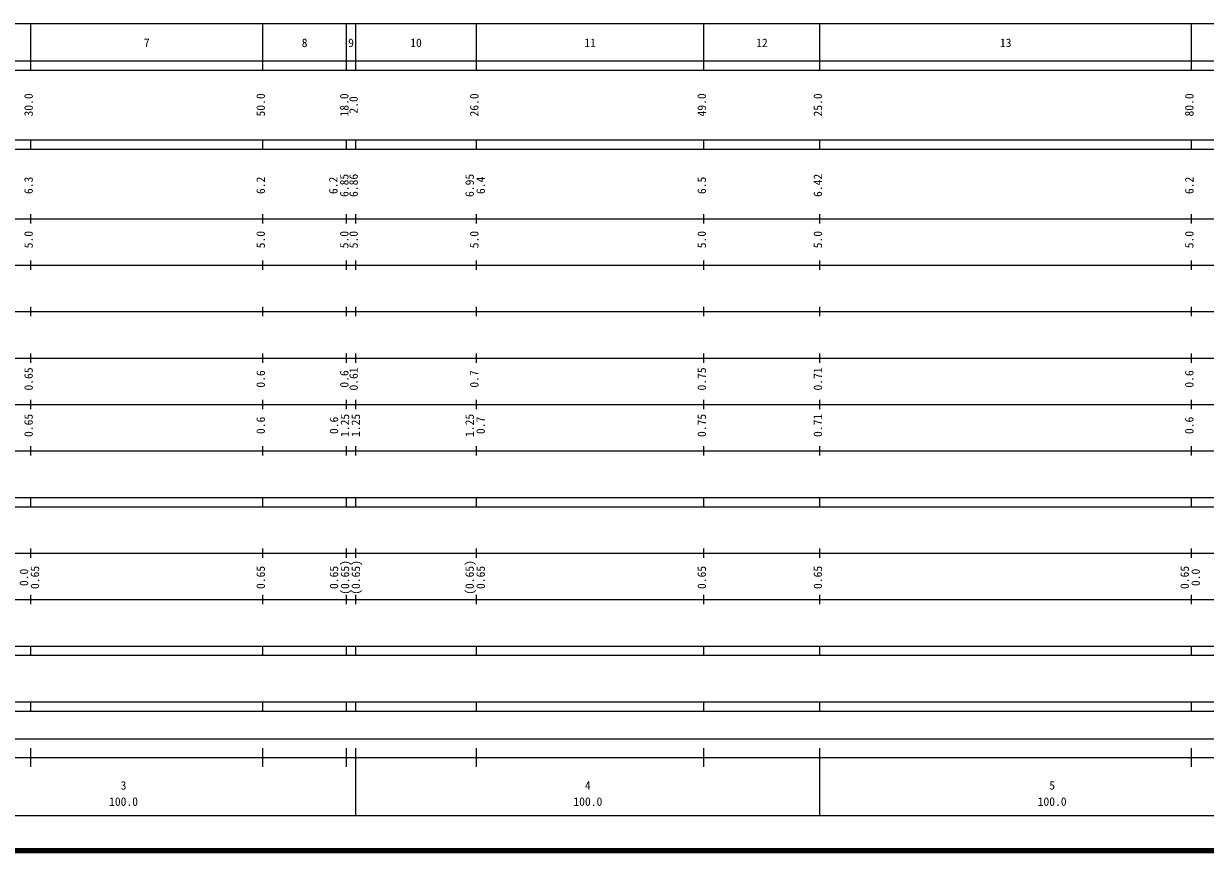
# Model space of a CAD drawing. Units: millimetres on the paper, enlarged 1000 times. Extents: x 40000 to 680000, y 20000 to 380000.
# Drawn here: x 296482 to 551005, y 20000 to 198000 of the extents above; entities that cross this region are included whole.
import ezdxf
from ezdxf.enums import TextEntityAlignment as Align

# ---------------------------------------------------------------- set-up
doc = ezdxf.new("R2010")
doc.units = ezdxf.units.MM
doc.header["$LTSCALE"] = 1000
doc.layers.add('M-TTL', color=2, linetype='Continuous', lineweight=140)
doc.layers.add('M-TTL-BAND', color=7, linetype='Continuous', lineweight=25)
doc.styles.add('ＭＳ ゴシック', font='')
doc.styles.get('ＭＳ ゴシック').set_extended_font_data('MS Gothic')

msp = doc.modelspace()

# ---------------------------------------------------------------- linework, layer by layer
at = {"layer": 'M-TTL'}
msp.add_line((40000, 20000), (680000, 20000), dxfattribs=at)
at = {"layer": 'M-TTL-BAND'}
for p, q in [((68000, 198000), (579000, 198000)), ((298000, 188000), (298000, 198000)), ((348000, 188000), (348000, 198000)), ((366000, 188000), (366000, 198000)), ((368000, 188000), (368000, 198000)), ((394000, 188000), (394000, 198000)), ((443000, 188000), (443000, 198000)), ((468000, 188000), (468000, 198000)), ((548000, 188000), (548000, 198000)), ((40000, 190000), (579000, 190000)), ((40000, 188000), (579000, 188000)), ((40000, 173000), (579000, 173000)), ((40000, 171000), (579000, 171000)), ((298000, 171000), (298000, 173000)), ((348000, 171000), (348000, 173000)), ((366000, 171000), (366000, 173000)), ((368000, 171000), (368000, 173000)), ((394000, 171000), (394000, 173000)), ((443000, 171000), (443000, 173000)), ((468000, 171000), (468000, 173000)), ((548000, 171000), (548000, 173000)), ((40000, 156000), (579000, 156000)), ((298000, 155000), (298000, 157000)), ((348000, 155000), (348000, 157000)), ((366000, 155000), (366000, 157000)), ((368000, 155000), (368000, 157000)), ((394000, 155000), (394000, 157000)), ((443000, 155000), (443000, 157000)), ((468000, 155000), (468000, 157000)), ((548000, 155000), (548000, 157000)), ((46000, 146000), (579000, 146000)), ((298000, 145000), (298000, 147000)), ((348000, 145000), (348000, 147000)), ((366000, 145000), (366000, 147000)), ((368000, 145000), (368000, 147000)), ((394000, 145000), (394000, 147000)), ((443000, 145000), (443000, 147000)), ((468000, 145000), (468000, 147000)), ((548000, 145000), (548000, 147000)), ((52000, 136000), (579000, 136000)), ((298000, 135000), (298000, 137000)), ((348000, 135000), (348000, 137000)), ((366000, 135000), (366000, 137000)), ((368000, 135000), (368000, 137000)), ((394000, 135000), (394000, 137000)), ((443000, 135000), (443000, 137000)), ((468000, 135000), (468000, 137000)), ((548000, 135000), (548000, 137000)), ((46000, 126000), (579000, 126000)), ((298000, 125000), (298000, 127000)), ((348000, 125000), (348000, 127000)), ((366000, 125000), (366000, 127000)), ((368000, 125000), (368000, 127000)), ((394000, 125000), (394000, 127000)), ((443000, 125000), (443000, 127000)), ((468000, 125000), (468000, 127000)), ((548000, 125000), (548000, 127000)), ((52000, 116000), (579000, 116000)), ((298000, 115000), (298000, 117000)), ((348000, 115000), (348000, 117000)), ((366000, 115000), (366000, 117000)), ((368000, 115000), (368000, 117000)), ((394000, 115000), (394000, 117000)), ((443000, 115000), (443000, 117000)), ((468000, 115000), (468000, 117000)), ((548000, 115000), (548000, 117000)), ((298000, 105000), (298000, 107000)), ((348000, 105000), (348000, 107000)), ((366000, 105000), (366000, 107000)), ((368000, 105000), (368000, 107000)), ((394000, 105000), (394000, 107000)), ((443000, 105000), (443000, 107000)), ((468000, 105000), (468000, 107000)), ((548000, 105000), (548000, 107000)), ((46000, 106000), (579000, 106000)), ((40000, 96000), (579000, 96000)), ((298000, 94000), (298000, 96000)), ((348000, 94000), (348000, 96000)), ((366000, 94000), (366000, 96000)), ((368000, 94000), (368000, 96000)), ((394000, 94000), (394000, 96000)), ((443000, 94000), (443000, 96000)), ((468000, 94000), (468000, 96000)), ((548000, 94000), (548000, 96000)), ((40000, 94000), (579000, 94000)), ((49000, 84000), (579000, 84000)), ((298000, 83000), (298000, 85000)), ((348000, 83000), (348000, 85000)), ((366000, 83000), (366000, 85000)), ((368000, 83000), (368000, 85000)), ((394000, 83000), (394000, 85000)), ((443000, 83000), (443000, 85000)), ((468000, 83000), (468000, 85000)), ((548000, 83000), (548000, 85000)), ((40000, 74000), (579000, 74000)), ((298000, 73000), (298000, 75000)), ((348000, 73000), (348000, 75000)), ((366000, 73000), (366000, 75000)), ((368000, 73000), (368000, 75000)), ((394000, 73000), (394000, 75000)), ((443000, 73000), (443000, 75000)), ((468000, 73000), (468000, 75000)), ((548000, 73000), (548000, 75000)), ((40000, 64000), (579000, 64000)), ((298000, 62000), (298000, 64000)), ((348000, 62000), (348000, 64000)), ((366000, 62000), (366000, 64000)), ((368000, 62000), (368000, 64000)), ((394000, 62000), (394000, 64000)), ((443000, 62000), (443000, 64000)), ((468000, 62000), (468000, 64000)), ((548000, 62000), (548000, 64000)), ((40000, 62000), (579000, 62000)), ((40000, 52000), (579000, 52000)), ((298000, 50000), (298000, 52000)), ((348000, 50000), (348000, 52000)), ((366000, 50000), (366000, 52000)), ((368000, 50000), (368000, 52000)), ((394000, 50000), (394000, 52000)), ((443000, 50000), (443000, 52000)), ((468000, 50000), (468000, 52000)), ((548000, 50000), (548000, 52000)), ((40000, 50000), (579000, 50000)), ((71000, 44000), (565000, 44000)), ((298000, 38000), (298000, 42000)), ((348000, 38000), (348000, 42000)), ((366000, 38000), (366000, 42000)), ((368000, 27500), (368000, 42000)), ((394000, 38000), (394000, 42000)), ((443000, 38000), (443000, 42000)), ((468000, 27500), (468000, 42000)), ((548000, 38000), (548000, 42000)), ((40000, 40000), (579000, 40000)), ((68000, 27500), (579000, 27500))]:
    msp.add_line(p, q, dxfattribs=at)

# ---------------------------------------------------------------- texts
at = {"layer": 'M-TTL-BAND', "style": 'ＭＳ ゴシック'}
for s, p in [('7', (323000, 192405)), ('8', (357000, 192405)), ('9', (367000, 192405)), ('10', (381000, 192405)), ('11', (418500, 192405)), ('12', (455500, 192405)), ('13', (508000, 192405)), ('3', (318000, 32523)), ('4', (418000, 32523)), ('5', (518000, 32523)), ('100.0', (318000, 29033)), ('100.0', (418000, 29033)), ('100.0', (518000, 29033))]:
    msp.add_text(s, height=1833, dxfattribs=at).set_placement(p, align=Align.BOTTOM_CENTER)
for s, p in [('30.0', (299000, 180500)), ('50.0', (349000, 180500)), ('18.0', (367000, 180500)), ('2.0', (369000, 180500)), ('26.0', (395000, 180500)), ('49.0', (444000, 180500)), ('25.0', (469000, 180500)), ('80.0', (549000, 180500)), ('6.85', (367001, 163174)), ('6.86', (369000, 163174)), ('6.95', (394000, 163174)), ('6.42', (469000, 163174)), ('6.3', (299000, 163174)), ('6.2', (349000, 163174)), ('6.2', (364631, 163174)), ('6.4', (396370, 163174)), ('6.5', (444000, 163174)), ('6.2', (549000, 163174)), ('5.0', (299000, 151500)), ('5.0', (349000, 151500)), ('5.0', (367000, 151500)), ('5.0', (369000, 151500)), ('5.0', (395000, 151500)), ('5.0', (444000, 151500)), ('5.0', (469000, 151500)), ('5.0', (549000, 151500)), ('0.65', (299000, 121500)), ('0.6', (349000, 121500)), ('0.6', (367000, 121500)), ('0.61', (369000, 121500)), ('0.7', (395000, 121500)), ('0.75', (444000, 121500)), ('0.71', (469000, 121500)), ('0.6', (549000, 121500)), ('0.65', (299000, 111500)), ('0.6', (349000, 111500)), ('0.6', (364775, 111500)), ('1.25', (367145, 111500)), ('1.25', (369486, 111500)), ('1.25', (394000, 111500)), ('0.7', (396370, 111500)), ('0.75', (444000, 111500)), ('0.71', (469000, 111500)), ('0.6', (549000, 111500)), ('(0.65)', (367145, 78764)), ('(0.65)', (369486, 78764)), ('(0.65)', (394000, 78764)), ('0.0', (298000, 78764)), ('0.65', (300370, 78764)), ('0.65', (349000, 78764)), ('0.65', (364775, 78764)), ('0.65', (396370, 78764)), ('0.65', (444000, 78764)), ('0.65', (469000, 78764)), ('0.65', (548000, 78764)), ('0.0', (550370, 78764))]:
    msp.add_text(s, height=1833, rotation=90, dxfattribs=at).set_placement(p, align=Align.BOTTOM_CENTER)

doc.saveas('drawing.dxf')
